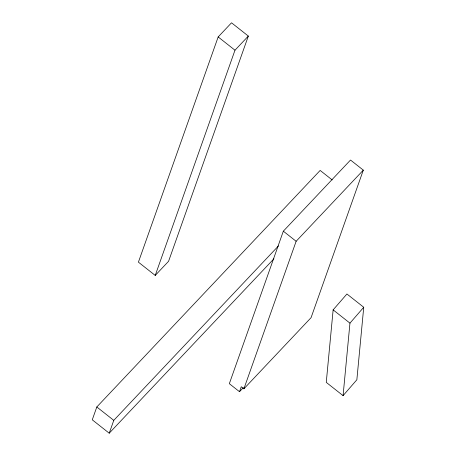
<?xml version="1.0" encoding="UTF-8"?>
<svg xmlns="http://www.w3.org/2000/svg" width="456" height="456" viewBox="0 0 456 456"><rect width="100%" height="100%" fill="white"/><g stroke="black" fill="none" stroke-linecap="round" stroke-linejoin="round"><path stroke-width="0.68" d="M333.137 309.869L326.262 382.379L343.077 395.648L356.86 379.768L363.734 307.264L346.925 293.995L333.137 309.869L349.952 323.144L343.077 395.648M218.167 36.942L138.413 262.154L155.228 275.43L168.577 261.288L248.332 36.07L231.523 22.8L218.167 36.942L234.982 50.211L155.228 275.43M332.185 179.926L320.152 170.424L96.814 406.974L92.266 419.811L109.223 433.2L273.919 258.769M109.223 433.2L113.772 420.358L278.462 245.926M239.508 391.71L241.264 386.745L243.892 388.82L311.066 317.672L363.312 170.139L350.516 160.033L283.336 231.181L229.334 383.684L239.508 391.71L243.401 387.589M243.892 388.82L296.138 241.287L363.312 170.139M349.952 323.144L363.734 307.264M234.982 50.211L248.332 36.07M283.336 231.181L296.138 241.287M96.814 406.974L113.772 420.358"/></g></svg>
